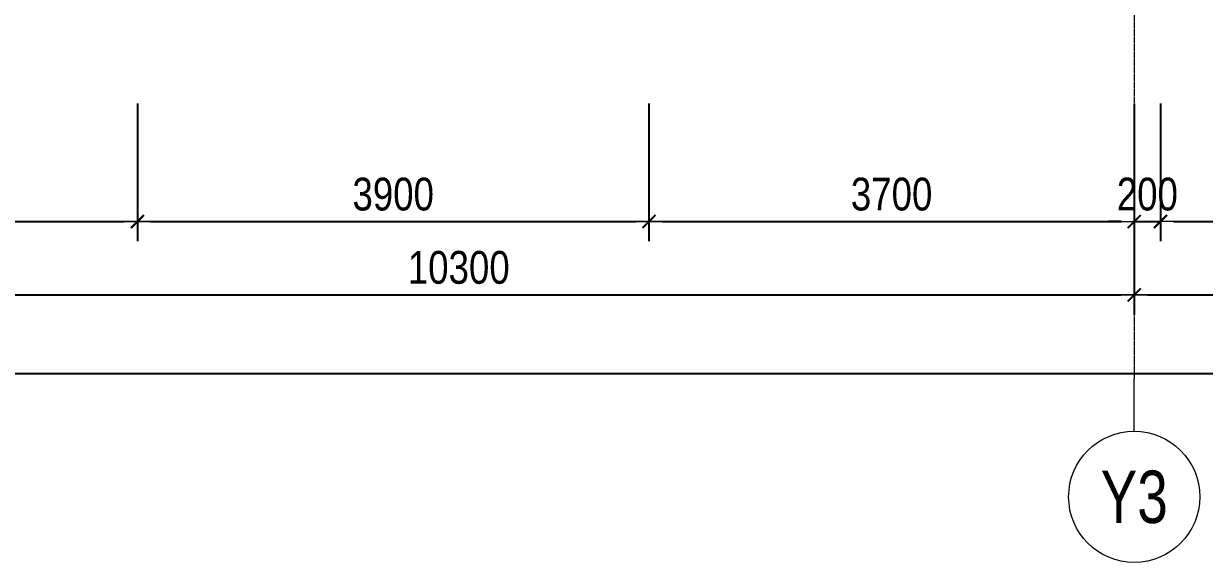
# Model space of a CAD drawing. Header units: millimetres. Extents: x -134772 to 596971, y -129535 to 35703.
# Drawn here: x 274981 to 283983, y -99718 to -95611 of the extents above; entities that cross this region are included whole.
import ezdxf
from ezdxf.enums import TextEntityAlignment as Align

# ---------------------------------------------------------------- set-up
doc = ezdxf.new("R2010")
doc.units = ezdxf.units.MM
doc.header["$MEASUREMENT"] = 0
doc.linetypes.add('CENTER2', pattern=[28.575, 19.05, -3.175, 3.175, -3.175])
doc.linetypes.add('POD_Grid$0$CENTER2', pattern=[1.125, 0.75, -0.125, 0.125, -0.125])
doc.layers.get('Defpoints').update_dxf_attribs({"color": 252})
for name, color, linetype, lineweight in [('NDC_S_AXIS', 5, 'CENTER2', 15), ('NDC_S_DIM', 1, 'Continuous', 9), ('POD_Grid$0$NDC_S_AXIS', 5, 'POD_Grid$0$CENTER2', 13), ('POD_Grid$0$NDC_S_SYMBOL', 1, 'Continuous', 15), ('POD_Grid$0$NDC_S_TEXT SYMBOL', 7, 'Continuous', 20)]:
    doc.layers.add(name, color=color, linetype=linetype, lineweight=lineweight)
doc.styles.add('NDC_ARIAL', font='arial.ttf', dxfattribs={"width": 0.8})
doc.styles.add('POD_Grid$0$NDC_ANNO', font='', dxfattribs={"width": 0.8})
doc.styles.get('POD_Grid$0$NDC_ANNO').set_extended_font_data('Dotum')
doc.dimstyles.new('NDC_1-100', dxfattribs={"dimscale": 100, "dimtxt": 2.5, "dimasz": 1, "dimexe": 1.5, "dimexo": 0, "dimgap": 0.8, "dimtad": 1, "dimdec": 0, "dimdsep": 46, "dimtxsty": 'NDC_ARIAL', "dimblk": 'DIMMARK', "dimcen": 49999.938995, "dimdle": 1.5, "dimclrd": 1, "dimclre": 1, "dimclrt": 3, "dimadec": 0, "dimazin": 0, "dimtfac": 1, "dimtdec": 0, "dimtix": 1, "dimtmove": 2, "dimatfit": 3, "dimfxl": 1, "dimarcsym": 0})

# ---------------------------------------------------------------- blocks, each defined once
blk = doc.blocks.new('*U51')
at = {"layer": 'POD_Grid$0$NDC_S_SYMBOL'}
blk.add_line((0, 5), (0, 9), dxfattribs=at)
blk.add_circle((0, 0), 5, dxfattribs=at)
at = {"layer": 'POD_Grid$0$NDC_S_TEXT SYMBOL', "color": 7, "style": 'POD_Grid$0$NDC_ANNO', "width": 0.8}
blk.add_attdef('GRID', text='', height=4, dxfattribs=at).set_placement((0, 0), align=Align.MIDDLE)
blk = doc.blocks.new('DIMMARK')
at = {"layer": 'NDC_S_DIM', "color": 1}
blk.add_line((-1.5, 0), (1, 0), dxfattribs=at)
at = {"layer": 'NDC_S_DIM', "color": 2, "const_width": 0.15}
blk.add_lwpolyline([(-0.5, -0.5), (0.5, 0.5)], dxfattribs=at)
blk = doc.blocks.new('*D1209')
at = {"layer": 'Defpoints', "color": 0, "transparency": 16777216}
for p in [(275848.3, -96219.1), (279748.7, -96219.1), (279748.7, -97119.4)]:
    blk.add_point(p, dxfattribs=at)
at = {"layer": 'NDC_S_DIM', "color": 1, "lineweight": -2, "transparency": 16777216}
for p, q in [((275848.3, -96219.1), (275848.3, -97269.4)), ((279748.7, -96219.1), (279748.7, -97269.4)), ((275948.3, -97119.4), (279648.7, -97119.4))]:
    blk.add_line(p, q, dxfattribs=at)
at = {"layer": 'NDC_S_DIM', "color": 1, "lineweight": -2, "transparency": 16777216, "xscale": 100, "yscale": 100, "zscale": 100, "rotation": 180}
blk.add_blockref('DIMMARK', (275848.3, -97119.4), dxfattribs=at)
at = {"layer": 'NDC_S_DIM', "color": 1, "lineweight": -2, "transparency": 16777216, "xscale": 100, "yscale": 100, "zscale": 100}
blk.add_blockref('DIMMARK', (279748.7, -97119.4), dxfattribs=at)
at = {"layer": 'NDC_S_DIM', "color": 3, "transparency": 16777216, "insert": (277798.5, -96911.7), "char_height": 250, "attachment_point": 5, "style": 'NDC_ARIAL'}
blk.add_mtext('3900', dxfattribs=at)
blk = doc.blocks.new('*D1210')
at = {"layer": 'Defpoints', "color": 0, "transparency": 16777216}
for p in [(279748.7, -96219.1), (283448.4, -96219.1), (283448.4, -97119.4)]:
    blk.add_point(p, dxfattribs=at)
at = {"layer": 'NDC_S_DIM', "color": 1, "lineweight": -2, "transparency": 16777216}
for p, q in [((279748.7, -96219.1), (279748.7, -97269.4)), ((283448.4, -96219.1), (283448.4, -97269.4)), ((279848.7, -97119.4), (283348.4, -97119.4))]:
    blk.add_line(p, q, dxfattribs=at)
at = {"layer": 'NDC_S_DIM', "color": 1, "lineweight": -2, "transparency": 16777216, "xscale": 100, "yscale": 100, "zscale": 100, "rotation": 180}
blk.add_blockref('DIMMARK', (279748.7, -97119.4), dxfattribs=at)
at = {"layer": 'NDC_S_DIM', "color": 1, "lineweight": -2, "transparency": 16777216, "xscale": 100, "yscale": 100, "zscale": 100}
blk.add_blockref('DIMMARK', (283448.4, -97119.4), dxfattribs=at)
at = {"layer": 'NDC_S_DIM', "color": 3, "transparency": 16777216, "insert": (281598.6, -96911.7), "char_height": 250, "attachment_point": 5, "style": 'NDC_ARIAL'}
blk.add_mtext('3700', dxfattribs=at)
blk = doc.blocks.new('*D1211')
at = {"layer": 'Defpoints', "color": 0, "transparency": 16777216}
for p in [(283648.3, -96219.1), (287548.4, -96219.1), (287548.4, -97119.4)]:
    blk.add_point(p, dxfattribs=at)
at = {"layer": 'NDC_S_DIM', "color": 1, "lineweight": -2, "transparency": 16777216}
for p, q in [((283648.3, -96219.1), (283648.3, -97269.4)), ((287548.4, -96219.1), (287548.4, -97269.4)), ((283748.3, -97119.4), (287448.4, -97119.4))]:
    blk.add_line(p, q, dxfattribs=at)
at = {"layer": 'NDC_S_DIM', "color": 1, "lineweight": -2, "transparency": 16777216, "xscale": 100, "yscale": 100, "zscale": 100, "rotation": 180}
blk.add_blockref('DIMMARK', (283648.3, -97119.4), dxfattribs=at)
at = {"layer": 'NDC_S_DIM', "color": 1, "lineweight": -2, "transparency": 16777216, "xscale": 100, "yscale": 100, "zscale": 100}
blk.add_blockref('DIMMARK', (287548.4, -97119.4), dxfattribs=at)
at = {"layer": 'NDC_S_DIM', "color": 3, "transparency": 16777216, "insert": (285598.4, -96911.7), "char_height": 250, "attachment_point": 5, "style": 'NDC_ARIAL'}
blk.add_mtext('3900', dxfattribs=at)
blk = doc.blocks.new('*D1219')
at = {"layer": 'Defpoints', "color": 0, "transparency": 16777216}
for p in [(273148.4, -96219.1), (283448.4, -96219.1), (283448.4, -97678.3)]:
    blk.add_point(p, dxfattribs=at)
at = {"layer": 'NDC_S_DIM', "color": 1, "lineweight": -2, "transparency": 16777216}
for p, q in [((273148.4, -96219.1), (273148.4, -97828.3)), ((283448.4, -96219.1), (283448.4, -97828.3)), ((273248.4, -97678.3), (283348.4, -97678.3))]:
    blk.add_line(p, q, dxfattribs=at)
at = {"layer": 'NDC_S_DIM', "color": 1, "lineweight": -2, "transparency": 16777216, "xscale": 100, "yscale": 100, "zscale": 100, "rotation": 180}
blk.add_blockref('DIMMARK', (273148.4, -97678.3), dxfattribs=at)
at = {"layer": 'NDC_S_DIM', "color": 1, "lineweight": -2, "transparency": 16777216, "xscale": 100, "yscale": 100, "zscale": 100}
blk.add_blockref('DIMMARK', (283448.4, -97678.3), dxfattribs=at)
at = {"layer": 'NDC_S_DIM', "color": 3, "transparency": 16777216, "insert": (278298.4, -97470.5), "char_height": 250, "attachment_point": 5, "style": 'NDC_ARIAL'}
blk.add_mtext('10300', dxfattribs=at)
blk = doc.blocks.new('*D1220')
at = {"layer": 'Defpoints', "color": 0, "transparency": 16777216}
for p in [(283448.4, -96219.1), (292448.4, -96219.1), (292448.4, -97678.3)]:
    blk.add_point(p, dxfattribs=at)
at = {"layer": 'NDC_S_DIM', "color": 1, "lineweight": -2, "transparency": 16777216}
for p, q in [((283448.4, -96219.1), (283448.4, -97828.3)), ((292448.4, -96219.1), (292448.4, -97828.3)), ((283548.4, -97678.3), (292348.4, -97678.3))]:
    blk.add_line(p, q, dxfattribs=at)
at = {"layer": 'NDC_S_DIM', "color": 1, "lineweight": -2, "transparency": 16777216, "xscale": 100, "yscale": 100, "zscale": 100, "rotation": 180}
blk.add_blockref('DIMMARK', (283448.4, -97678.3), dxfattribs=at)
at = {"layer": 'NDC_S_DIM', "color": 1, "lineweight": -2, "transparency": 16777216, "xscale": 100, "yscale": 100, "zscale": 100}
blk.add_blockref('DIMMARK', (292448.4, -97678.3), dxfattribs=at)
at = {"layer": 'NDC_S_DIM', "color": 3, "transparency": 16777216, "insert": (287948.4, -97470.6), "char_height": 250, "attachment_point": 5, "style": 'NDC_ARIAL'}
blk.add_mtext('9000', dxfattribs=at)
blk = doc.blocks.new('*D1208')
at = {"layer": 'Defpoints', "color": 0, "transparency": 16777216}
for p in [(270148, -96219.1), (305548.3, -96219.1), (270148, -98280.9)]:
    blk.add_point(p, dxfattribs=at)
at = {"layer": 'NDC_S_DIM', "color": 1, "lineweight": -2, "transparency": 16777216}
for p, q in [((270148, -96219.1), (270148, -98430.9)), ((305548.3, -96219.1), (305548.3, -98430.9)), ((305448.3, -98280.9), (270248, -98280.9))]:
    blk.add_line(p, q, dxfattribs=at)
at = {"layer": 'NDC_S_DIM', "color": 1, "lineweight": -2, "transparency": 16777216, "xscale": 100, "yscale": 100, "zscale": 100, "rotation": 180}
blk.add_blockref('DIMMARK', (270148, -98280.9), dxfattribs=at)
at = {"layer": 'NDC_S_DIM', "color": 1, "lineweight": -2, "transparency": 16777216, "xscale": 100, "yscale": 100, "zscale": 100}
blk.add_blockref('DIMMARK', (305548.3, -98280.9), dxfattribs=at)
at = {"layer": 'NDC_S_DIM', "color": 3, "transparency": 16777216, "insert": (287848.1, -98073.1), "char_height": 250, "attachment_point": 5, "style": 'NDC_ARIAL'}
blk.add_mtext('35400', dxfattribs=at)
blk = doc.blocks.new('*D1312')
at = {"layer": 'Defpoints', "color": 0, "transparency": 16777216}
for p in [(283448.4, -96219.1), (283648.3, -96219.1), (283648.3, -97119.4)]:
    blk.add_point(p, dxfattribs=at)
at = {"layer": 'NDC_S_DIM', "color": 1, "lineweight": -2, "transparency": 16777216}
for p, q in [((283448.4, -96219.1), (283448.4, -97269.4)), ((283648.3, -96219.1), (283648.3, -97269.4)), ((283348.4, -97119.4), (283248.4, -97119.4)), ((283448.4, -97119.4), (283648.3, -97119.4)), ((283748.3, -97119.4), (283848.3, -97119.4))]:
    blk.add_line(p, q, dxfattribs=at)
at = {"layer": 'NDC_S_DIM', "color": 1, "lineweight": -2, "transparency": 16777216, "xscale": 100, "yscale": 100, "zscale": 100}
blk.add_blockref('DIMMARK', (283448.4, -97119.4), dxfattribs=at)
at = {"layer": 'NDC_S_DIM', "color": 1, "lineweight": -2, "transparency": 16777216, "xscale": 100, "yscale": 100, "zscale": 100, "rotation": 180}
blk.add_blockref('DIMMARK', (283648.3, -97119.4), dxfattribs=at)
at = {"layer": 'NDC_S_DIM', "color": 3, "transparency": 16777216, "insert": (283548.4, -96911.8), "char_height": 250, "attachment_point": 5, "style": 'NDC_ARIAL'}
blk.add_mtext('200', dxfattribs=at)
blk = doc.blocks.new('*D1313')
at = {"layer": 'Defpoints', "color": 0, "transparency": 16777216}
for p in [(273148.4, -96219.1), (275848.3, -96219.1), (275848.3, -97119.4)]:
    blk.add_point(p, dxfattribs=at)
at = {"layer": 'NDC_S_DIM', "color": 1, "lineweight": -2, "transparency": 16777216}
for p, q in [((273148.4, -96219.1), (273148.4, -97269.4)), ((275848.3, -96219.1), (275848.3, -97269.4)), ((273248.4, -97119.4), (275748.3, -97119.4))]:
    blk.add_line(p, q, dxfattribs=at)
at = {"layer": 'NDC_S_DIM', "color": 1, "lineweight": -2, "transparency": 16777216, "xscale": 100, "yscale": 100, "zscale": 100, "rotation": 180}
blk.add_blockref('DIMMARK', (273148.4, -97119.4), dxfattribs=at)
at = {"layer": 'NDC_S_DIM', "color": 1, "lineweight": -2, "transparency": 16777216, "xscale": 100, "yscale": 100, "zscale": 100}
blk.add_blockref('DIMMARK', (275848.3, -97119.4), dxfattribs=at)
at = {"layer": 'NDC_S_DIM', "color": 3, "transparency": 16777216, "insert": (274498.4, -96911.8), "char_height": 250, "attachment_point": 5, "style": 'NDC_ARIAL'}
blk.add_mtext('2700', dxfattribs=at)

msp = doc.modelspace()

# ---------------------------------------------------------------- linework, layer by layer
at = {"layer": 'NDC_S_AXIS'}
msp.add_line((283448.4, -82308.8), (283448.4, -98317.7), dxfattribs=at)

# ---------------------------------------------------------------- block references
at = {"layer": 'POD_Grid$0$NDC_S_AXIS', "xscale": 100, "yscale": 100, "zscale": 100}
msp.add_blockref('*U51', (283448.4, -99217.7), dxfattribs=at).add_auto_attribs({'GRID': 'Y3'})

# ---------------------------------------------------------------- dimensions: what is measured, and where the dimension line sits
at = {"layer": 'NDC_S_DIM'}
for base, p1, p2, picture, middle in [((270148, -98280.9), (305548.3, -96219.1), (270148, -96219.1), '*D1208', (287848.1, -98073.1)), ((283448.4, -97678.3), (273148.4, -96219.1), (283448.4, -96219.1), '*D1219', (278298.4, -97470.5)), ((275848.3, -97119.4), (273148.4, -96219.1), (275848.3, -96219.1), '*D1313', (274498.4, -96911.8)), ((279748.7, -97119.4), (275848.3, -96219.1), (279748.7, -96219.1), '*D1209', (277798.5, -96911.7)), ((283448.4, -97119.4), (279748.7, -96219.1), (283448.4, -96219.1), '*D1210', (281598.6, -96911.7)), ((283648.3, -97119.4), (283448.4, -96219.1), (283648.3, -96219.1), '*D1312', (283548.4, -96911.8)), ((292448.4, -97678.3), (283448.4, -96219.1), (292448.4, -96219.1), '*D1220', (287948.4, -97470.6)), ((287548.4, -97119.4), (283648.3, -96219.1), (287548.4, -96219.1), '*D1211', (285598.4, -96911.7))]:
    dim = msp.add_linear_dim(base=base, p1=p1, p2=p2, dimstyle='NDC_1-100', dxfattribs=at)
    dim.commit()
    dim.dimension.update_dxf_attribs({"geometry": picture, "text_midpoint": middle})

doc.saveas('drawing.dxf')
